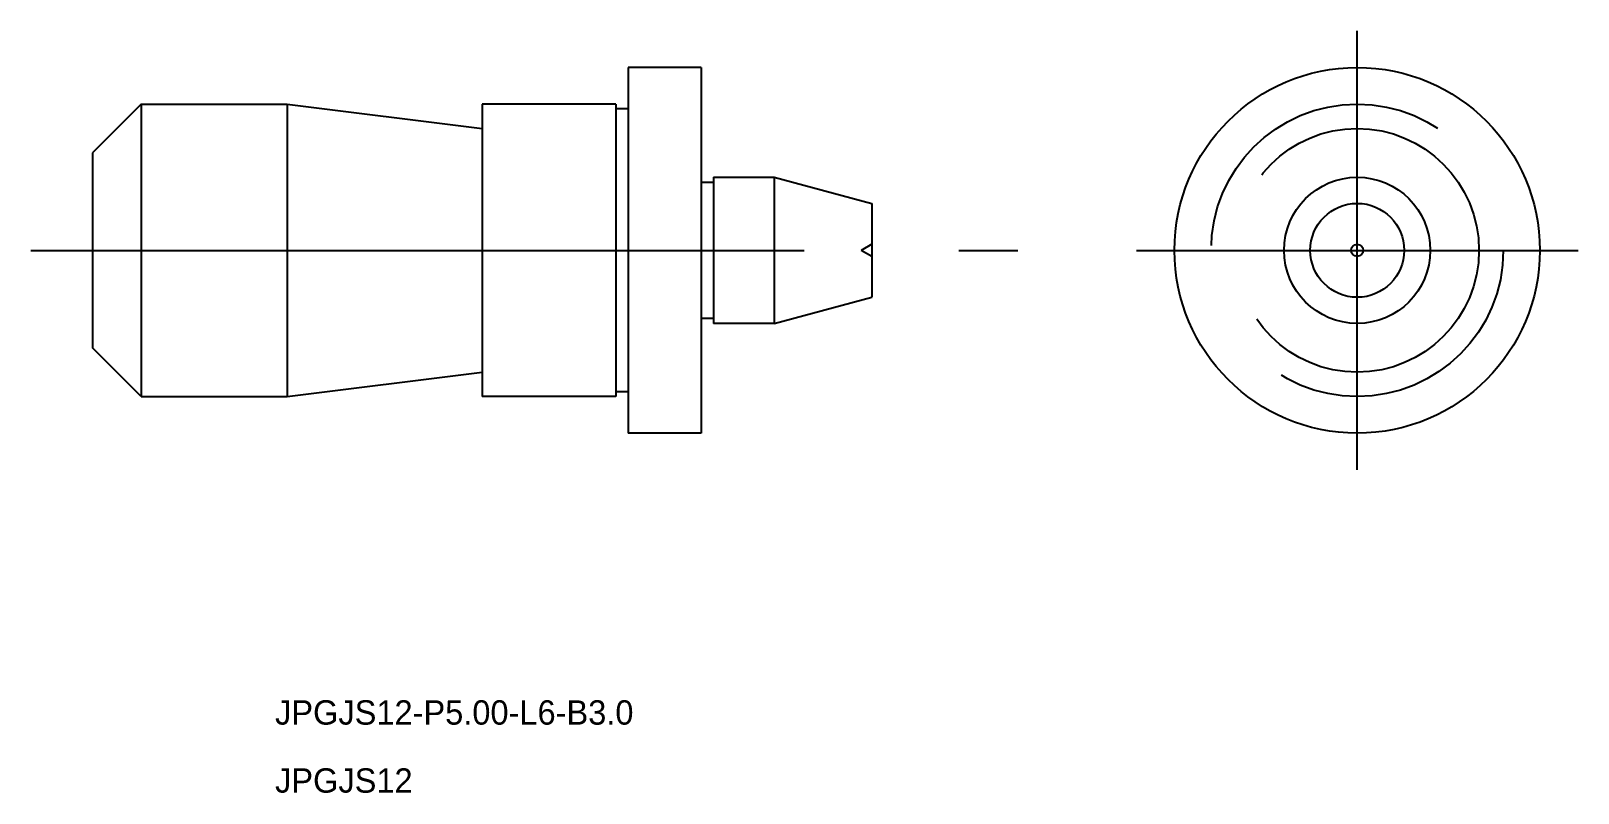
# Model space of a CAD drawing. Extents: x 555 to 618.5, y 576.8 to 608.1.
import ezdxf

# ---------------------------------------------------------------- set-up
doc = ezdxf.new("R2010")
doc.units = 0
doc.linetypes.add('CENTER', pattern=[50.8, 31.75, -6.35, 6.35, -6.35])
doc.linetypes.add('DASHED', pattern=[19.05, 12.7, -6.35])
doc.layers.get('0').update_dxf_attribs({"linetype": 'CONTINUOUS'})
doc.layers.add('CENTER', color=1, linetype='CENTER')

msp = doc.modelspace()

# ---------------------------------------------------------------- linework, layer by layer
at = {"color": 7, "linetype": 'CONTINUOUS'}
for p, q in [((579.545, 606.601), (579.545, 591.601)), ((582.545, 606.601), (579.545, 606.601)), ((582.545, 606.601), (582.545, 591.601)), ((559.545, 605.101), (557.545, 603.101)), ((559.545, 605.101), (565.545, 605.101)), ((559.545, 605.101), (559.545, 593.101)), ((565.545, 605.101), (565.545, 593.101)), ((565.545, 605.101), (573.545, 604.101)), ((573.545, 605.101), (573.545, 593.101)), ((579.045, 605.101), (573.545, 605.101)), ((579.045, 605.101), (579.045, 593.101)), ((579.545, 604.901), (579.045, 604.901)), ((557.545, 603.101), (557.545, 595.101)), ((582.545, 601.901), (583.045, 601.901)), ((583.045, 602.101), (585.545, 602.101)), ((583.045, 602.101), (583.045, 596.101)), ((585.545, 602.101), (585.545, 596.101)), ((585.545, 602.101), (589.545, 601.029)), ((589.545, 601.029), (589.545, 597.173)), ((585.545, 596.101), (589.545, 597.173)), ((583.045, 596.301), (582.545, 596.301)), ((585.545, 596.101), (583.045, 596.101)), ((559.545, 593.101), (557.545, 595.101)), ((565.545, 593.101), (573.545, 594.101)), ((559.545, 593.101), (565.545, 593.101)), ((579.045, 593.101), (573.545, 593.101)), ((579.545, 593.301), (579.045, 593.301)), ((582.545, 591.601), (579.545, 591.601))]:
    msp.add_line(p, q, dxfattribs=at)
at = {"color": 3, "linetype": 'DASHED'}
for p in [(589.545, 599.351), (589.545, 598.851)]:
    msp.add_line(p, (589.112, 599.101), dxfattribs=at)
at = {"color": 7, "linetype": 'CONTINUOUS'}
for radius in [7.5, 3, 1.928, 0.25]:
    msp.add_circle((609.481, 599.101), radius, dxfattribs=at)
at = {"color": 3, "linetype": 'DASHED'}
for radius in [6, 6, 5]:
    msp.add_circle((609.481, 599.101), radius, dxfattribs=at)
at = {"layer": 'CENTER', "color": 1, "linetype": 'CENTER'}
for p, q in [((609.481, 590.101), (609.481, 608.101)), ((555.023, 599.101), (595.545, 599.101)), ((600.412, 599.101), (618.549, 599.101))]:
    msp.add_line(p, q, dxfattribs=at)

# ---------------------------------------------------------------- texts
at = {"color": 7, "linetype": 'CONTINUOUS'}
for s, p in [('JPGJS12-P5.00-L6-B3.0', (565.046, 579.641)), ('JPGJS12', (565.046, 576.849))]:
    msp.add_text(s, height=1, dxfattribs=at).set_placement(p)

doc.saveas('drawing.dxf')
